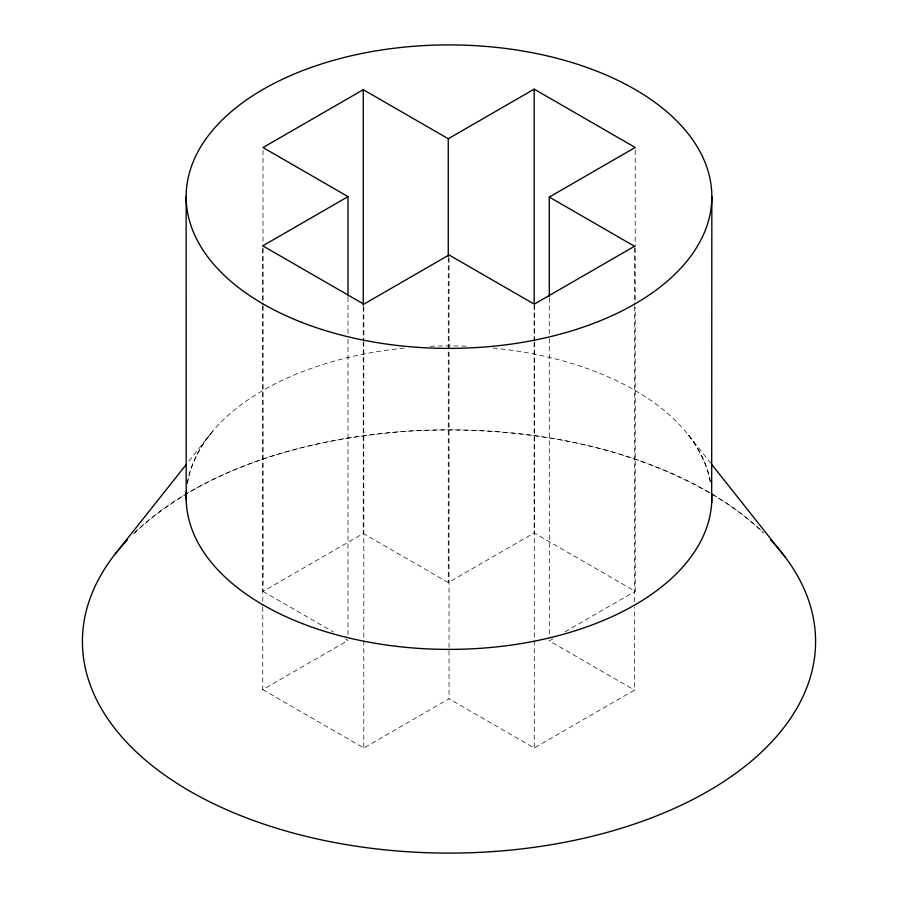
<?xml version="1.0" encoding="UTF-8"?>
<svg xmlns="http://www.w3.org/2000/svg" width="898" height="898" viewBox="0 0 898 898"><rect width="100%" height="100%" fill="white"/><g stroke="black" fill="none" stroke-linecap="round" stroke-linejoin="round"><path stroke-width="0.67" stroke-dasharray="4.49 3.37" d="M187.334 483.921C190.488 464.064 200.4 445.98 213.152 430.658L187.087 463.447M133.589 533.895C207.202 464.715 310.697 438.493 408.994 431.085C512.118 425.484 619.575 441.176 710.127 493.137M263.013 305.758L263.013 591.378L363.263 533.491L448.259 582.566L534.187 532.963L635.223 591.288L635.223 307.082M262.777 607.048L262.777 689.653L348.009 640.442L345.573 639.039M262.777 689.653L363.813 747.989L449.045 698.779L534.254 747.978L634.504 690.091L634.504 607.486M552.932 638.804L549.295 640.903L634.504 690.091M565.033 631.822L635.223 591.288M263.013 591.378L333.439 632.035M711.317 493.855C729.984 504.755 747.697 517.551 763.165 532.694M710.935 463.413L687.509 433.869C698.711 448.428 707.893 465.198 710.441 483.607M635.223 150.269L635.223 246.871M635.223 248.275L635.223 301.481M634.504 247.668L634.504 305.073M634.504 306.476L634.504 606.083M549.295 297.878L549.295 337.087M549.295 338.49L549.295 638.096M534.254 305.556L534.254 340.555M534.254 341.958L534.254 747.978M534.187 304.748L534.187 341.15M534.187 342.553L534.187 532.963M449.045 257.76L449.045 698.779M448.259 257.748L448.259 582.566M363.813 306.959L363.813 340.566M363.813 341.97L363.813 747.989M363.263 306.678L363.263 340.286M363.263 341.689L363.263 533.491M348.009 297.429L348.009 333.832M348.009 339.433L348.009 634.841M263.013 150.348L263.013 246.961M263.013 248.353L263.013 304.366M262.777 248.634L262.777 304.635M262.777 306.027L262.777 605.645M187.424 482.765A262.845 151.751 0 0 1 404.976 348.031M430.254 346.28A262.845 151.751 0 0 1 467.746 346.28M493.024 348.031A262.845 151.751 0 0 1 710.576 482.765M134.7 532.536A366.575 211.636 0 0 1 763.3 532.536"/><path stroke-width="1.35" d="M711.676 502.981L711.845 196.651M115.415 553.718L186.223 464.535M549.295 296.486L549.295 197.077L635.223 147.474L534.187 89.138L448.259 138.741L363.263 89.677L263.013 147.553L348.009 196.628L348.009 296.026M348.009 196.628L262.777 245.828L363.813 304.164L449.045 254.965L534.254 304.153L634.504 246.265L549.295 197.077M711.8 464.513L785.548 557.557M534.187 89.138L534.187 303.344M448.259 138.741L448.259 256.345M363.263 89.677L363.263 305.286M186.155 196.651L186.178 499.423M711.744 493.586A262.845 151.751 0 0 1 446.654 649.389A262.845 151.751 0 0 1 186.425 490.869M770.742 540.035A366.575 211.636 0 0 1 449 853.1A366.575 211.636 0 0 1 127.258 540.035M301.672 322.326A262.845 151.751 0 0 0 711.171 207.472A262.845 151.751 0 0 0 334.157 60.155A262.845 151.751 0 0 0 301.672 322.326"/></g></svg>
